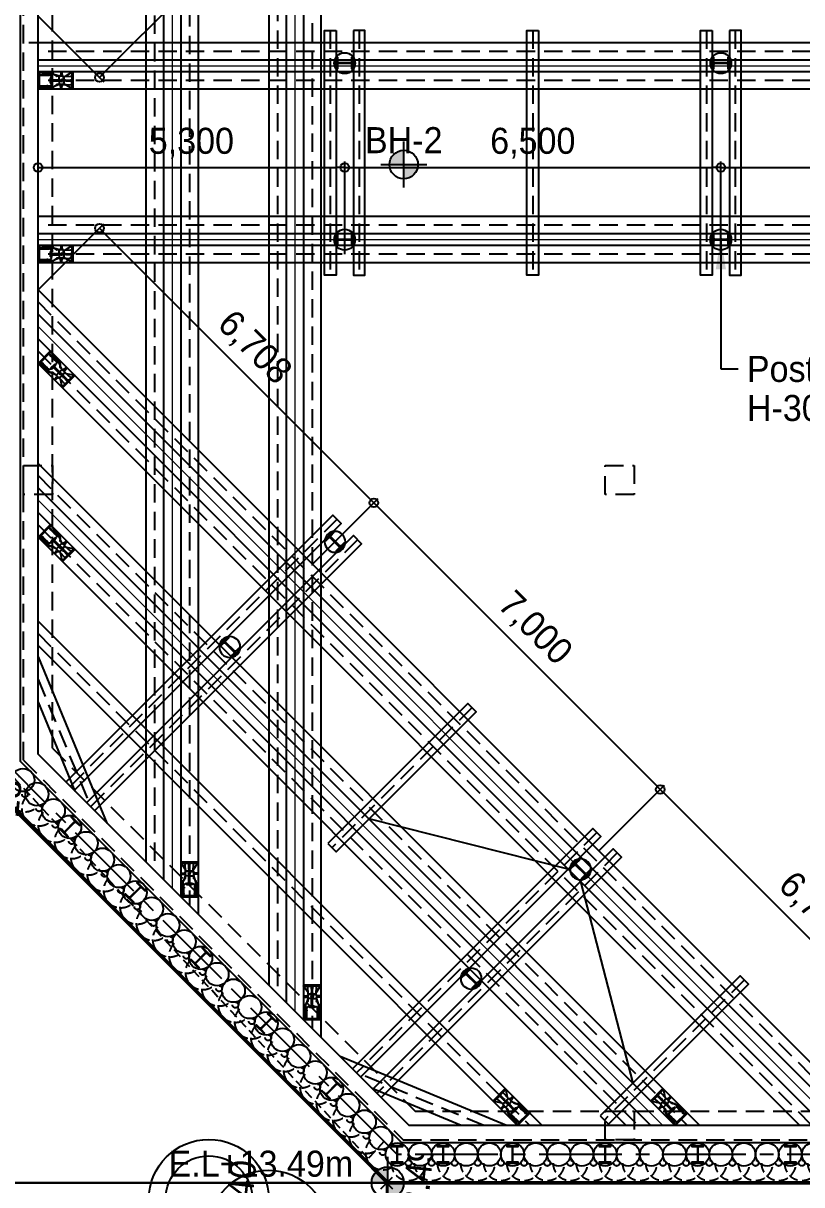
# Model space of a CAD drawing. Header units: millimetres. Extents: x 1073475 to 2890243, y -1340830 to -367733.
# Drawn here: x 1748768 to 1762223, y -431372 to -411310 of the extents above; entities that cross this region are included whole.
import ezdxf
from ezdxf.enums import TextEntityAlignment as Align
from ezdxf.xclip import XClip

# ---------------------------------------------------------------- set-up
doc = ezdxf.new("R2010")
doc.units = ezdxf.units.MM
doc.header["$LTSCALE"] = 50
doc.header["$XCLIPFRAME"] = 2
doc.header["$PDMODE"] = 3
doc.header["$PDSIZE"] = 100
for name, pattern in [('CENTER2', [28.575, 19.05, -3.175, 3.175, -3.175]), ('HIDDEN', [9.525, 6.35, -3.175]), ('HIDDEN2', [4.7625, 3.175, -1.5875]), ('PHANTOM', [63.5, 31.75, -6.35, 6.35, -6.35, 6.35, -6.35])]:
    doc.linetypes.add(name, pattern=pattern)
doc.layers.get('Defpoints').update_dxf_attribs({"color": 151})
doc.layers.add('_0', color=7, linetype='Continuous', lineweight=0)
for name, color, linetype in [('ANGLE', 1, 'Continuous'), ('C-DIM', 7, 'Continuous'), ('CEN', 1, 'CENTER2'), ('CIP', 1, 'Continuous'), ('FIN', 5, 'Continuous'), ('H-BEAM', 5, 'Continuous'), ('H-BEAM-상부', 173, 'Continuous'), ('HPILE-300x200', 3, 'Continuous'), ('POST PILE', 6, 'Continuous'), ('SGR', 8, 'Continuous'), ('ST-CEN', 1, 'HIDDEN'), ('ST-CEN(상부 H-BEAM)', 1, 'HIDDEN'), ('ST-CEN(하부 H-BEAM)', 1, 'HIDDEN'), ('STRUT', 3, 'Continuous'), ('WALE-1', 3, 'Continuous'), ('가시설', 4, 'HIDDEN2'), ('건축', 233, 'HIDDEN'), ('단면', 4, 'Continuous'), ('대지경계선', 6, 'PHANTOM'), ('맨홀', 1, 'Continuous'), ('보도', 7, 'Continuous'), ('연속지적도', 32, 'Continuous'), ('유압JACK', 2, 'Continuous'), ('주상도', 7, 'Continuous'), ('측량점_높이', 8, 'Continuous'), ('측량점_심볼', 7, 'Continuous'), ('통신맨홀', 1, 'Continuous'), ('현황레벨', 7, 'Continuous')]:
    doc.layers.add(name, color=color, linetype=linetype)
doc.styles.add('굴림체', font='')
doc.styles.add('돋움', font='')
doc.styles.get('굴림체').set_extended_font_data('Dotum')
doc.styles.get('돋움').set_extended_font_data('Dotum')
doc.dimstyles.new('SAM-200-지시선', dxfattribs={"dimscale": 0.1, "dimtxt": 300, "dimasz": 360, "dimexe": 70, "dimexo": 0, "dimgap": 100, "dimtad": 1, "dimdec": 0, "dimzin": 0, "dimdsep": 46, "dimlunit": 6, "dimtxsty": '돋움', "dimcen": 100, "dimclrd": 1, "dimclre": 1, "dimclrt": 256, "dimadec": 0, "dimazin": 0, "dimtfac": 1, "dimtdec": 0, "dimtix": 1, "dimtmove": 2, "dimatfit": 3, "dimfxl": 70, "dimtolj": 1, "dimtzin": 0, "dimlwd": -1, "dimlwe": -1, "dimarcsym": 0})
doc.dimstyles.new('SAM-300', dxfattribs={"dimscale": 1.5, "dimtxt": 300, "dimasz": 100, "dimexe": 70, "dimexo": 0, "dimgap": 100, "dimtad": 1, "dimdec": 0, "dimzin": 0, "dimdsep": 46, "dimlunit": 6, "dimtxsty": '돋움', "dimblk": 'ORIGIN', "dimcen": 100, "dimclrd": 1, "dimclre": 1, "dimclrt": 7, "dimadec": 0, "dimazin": 0, "dimtfac": 1, "dimtdec": 0, "dimtix": 1, "dimtmove": 2, "dimatfit": 3, "dimfxl": 70, "dimtolj": 1, "dimtzin": 0, "dimlwd": -1, "dimlwe": -1, "dimarcsym": 0})

# ---------------------------------------------------------------- blocks, each defined once
blk = doc.blocks.new('A$405090834614')
at = {"layer": '가시설', "color": 251}
for p, q in [((132374, 145857), (138369, 152762)), ((138369, 152762), (140599, 150897)), ((140599, 150897), (134797, 144051)), ((134797, 144051), (132374, 145857))]:
    blk.add_line(p, q, dxfattribs=at)
at = {"layer": '맨홀', "color": 251}
for radius in [1036, 750]:
    blk.add_circle((131380, 148521), radius, dxfattribs=at)
at = {"layer": '보도', "color": 251}
for p, q in [((138309, 153245), (131984, 145496)), ((131984, 145496), (131984, 145496)), ((131984, 145496), (133055, 135292))]:
    blk.add_line(p, q, dxfattribs=at)
at = {"layer": '연속지적도', "color": 251}
for p, q in [((128018, 182925), (131988, 145494)), ((131988, 145494), (128018, 182925)), ((131988, 145494), (138278, 153274)), ((138278, 153274), (131988, 145494)), ((92708, 141325), (131988, 145494)), ((131988, 145494), (92708, 141325)), ((131988, 145494), (134628, 120624)), ((134628, 120624), (131988, 145494))]:
    blk.add_line(p, q, dxfattribs=at)
at = {"layer": '측량점_심볼', "color": 251}
for p in [(148337, 150260), (131984, 145496), (141444, 143892)]:
    blk.add_point(p, dxfattribs=at)
at = {"layer": '통신맨홀', "color": 251}
blk.add_circle((130959, 147442), 1036, dxfattribs=at)
at = {"layer": '측량점_높이', "color": 251, "style": '굴림체'}
for s, p in [('13.41', (138309, 152945)), ('13.58', (148337, 149960)), ('13.40', (131380, 148221)), ('13.49', (131984, 145196)), ('13.73', (141444, 143592))]:
    blk.add_text(s, height=450, dxfattribs=at).set_placement(p, align=Align.TOP_CENTER)
blk = doc.blocks.new('20240926 평면')
at = {"layer": '건축'}
for p, q in [((-5159, -27541), (-5159, -5159)), ((-4659, -27334), (-4659, -5366)), ((-4659, -27334), (1607, -33600)), ((-5159, -27541), (1400, -34100)), ((1607, -33600), (24941, -33600)), ((1400, -34100), (25441, -34100))]:
    blk.add_line(p, q, dxfattribs=at)
at = {"layer": '건축', "color": 255}
blk.add_lwpolyline([(26141, -34840), (1135, -34840), (-5936, -27769), (-5936, -4908), (-280, 749), (26141, 749)], close=True, dxfattribs=at)
at = {"layer": '건축'}
for points in [[(-4659, -22950), (-5159, -22950), (-5159, -22450), (-4659, -22450)], [(5391, -22950), (4891, -22950), (4891, -22450), (5391, -22450)], [(5391, -34100), (4891, -34100), (4891, -33600), (5391, -33600)]]:
    blk.add_lwpolyline(points, close=True, dxfattribs=at)
blk = doc.blocks.new('A$C1D3235D9')
at = {"layer": 'SGR', "linetype": 'HIDDEN2'}
blk.add_circle((0, 0), 50, dxfattribs=at)
blk.add_arc((0, 0), 300, 0, 180, dxfattribs=at)
blk = doc.blocks.new('h-200')
at = {"layer": 'HPILE-300x200'}
blk.add_line((0, -150), (0, 150), dxfattribs=at)
blk.add_lwpolyline([(-100, 150), (-100, 136), (-24.5, 136, -0.4142136), (-4.5, 116), (-4.5, -116, -0.4142136), (-24.5, -136), (-100, -136), (-100, -150), (100, -150), (100, -136), (24.5, -136, -0.4142136), (4.5, -116), (4.5, 116, -0.4142136), (24.5, 136), (100, 136), (100, 150)], format="xyb", close=True, dxfattribs=at)
blk = doc.blocks.new('CIP')
at = {"layer": 'CIP'}
for centre in [(0, 0), (400, 0), (800, 0), (1200, 0)]:
    blk.add_circle(centre, 200, dxfattribs=at)
at = {"layer": 'HPILE-300x200'}
blk.add_blockref('h-200', (1200, 0), dxfattribs=at)
at = {"layer": 'SGR', "linetype": 'HIDDEN2'}
for p in [(-200, 150), (200, 150), (600, 150), (1000, 150)]:
    blk.add_blockref('A$C1D3235D9', p, dxfattribs=at)
blk = doc.blocks.new('_Origin')
at = {"color": 0, "linetype": 'ByBlock', "lineweight": -2}
blk.add_line((0, 0), (-1, 0), dxfattribs=at)
blk.add_circle((0, 0), 0.5, dxfattribs=at)
blk = doc.blocks.new('*D77')
at = {"layer": 'C-DIM', "color": 1, "ltscale": 0.2, "transparency": 16777216}
for p, q in [((1742867, -429800), (1741732, -430935)), ((1748405, -437460), (1741912, -430967)), ((1749572, -436505), (1748437, -437640))]:
    blk.add_line(p, q, dxfattribs=at)
at = {"layer": 'Defpoints', "color": 0, "ltscale": 0.2, "transparency": 16777216}
for p in [(1742867, -429800), (1741806, -430861), (1749572, -436505)]:
    blk.add_point(p, dxfattribs=at)
at = {"layer": 'C-DIM', "color": 1, "ltscale": 0.2, "transparency": 16777216, "xscale": 150, "yscale": 150, "zscale": 150}
for p, rotation in [((1741806, -430861), 134.9999999999435), ((1748511, -437566), 314.9999999999436)]:
    blk.add_blockref('_Origin', p, dxfattribs=dict(at, rotation=rotation))
at = {"layer": 'C-DIM', "color": 7, "ltscale": 0.2, "transparency": 16777216, "insert": (1745455, -433917), "char_height": 450, "attachment_point": 5, "rotation": 315, "style": '돋움'}
blk.add_mtext('\\A1;9,482', dxfattribs=at)
blk = doc.blocks.new('*D85')
at = {"layer": 'C-DIM', "color": 1, "ltscale": 0.2, "transparency": 16777216}
for p, q in [((1744976, -429788), (1743841, -430923)), ((1749466, -436399), (1744021, -430954)), ((1750632, -435444), (1749498, -436579))]:
    blk.add_line(p, q, dxfattribs=at)
at = {"layer": 'Defpoints', "color": 0, "ltscale": 0.2, "transparency": 16777216}
for p in [(1744976, -429788), (1743915, -430848), (1750632, -435444)]:
    blk.add_point(p, dxfattribs=at)
at = {"layer": 'C-DIM', "color": 1, "ltscale": 0.2, "transparency": 16777216, "xscale": 150, "yscale": 150, "zscale": 150}
for p, rotation in [((1743915, -430848), 134.9999999999435), ((1749572, -436505), 314.9999999999436)]:
    blk.add_blockref('_Origin', p, dxfattribs=dict(at, rotation=rotation))
at = {"layer": 'C-DIM', "color": 7, "ltscale": 0.2, "transparency": 16777216, "insert": (1747053, -433367), "char_height": 450, "attachment_point": 5, "rotation": 315, "style": '돋움'}
blk.add_mtext('\\A1;5@1600=8,000', dxfattribs=at)
blk = doc.blocks.new('A$C5B0247DC')
at = {"layer": '현황레벨'}
h = blk.add_hatch(color=256, dxfattribs=at)
h.paths.add_polyline_path([(0, 110.9, 0.414214), (-110.9, 0), (0, 0)])
h.paths.add_polyline_path([(0, 0), (0, -110.9, 0.414214), (110.9, 0)])
for p, q in [((0, -178.5), (0, 178.5)), ((-178.5, 0), (178.5, 0))]:
    blk.add_line(p, q, dxfattribs=at)
blk.add_circle((0, 0), 110.9, dxfattribs=at)
blk = doc.blocks.new('*D130')
at = {"layer": 'C-DIM', "color": 1, "ltscale": 0.2, "transparency": 16777216}
for p, q in [((1747450, -430141), (1746316, -431276)), ((1748405, -433217), (1746496, -431308)), ((1749572, -432262), (1748437, -433397))]:
    blk.add_line(p, q, dxfattribs=at)
at = {"layer": 'Defpoints', "color": 0, "ltscale": 0.2, "transparency": 16777216}
for p in [(1747450, -430141), (1746390, -431202), (1749572, -432262)]:
    blk.add_point(p, dxfattribs=at)
at = {"layer": 'C-DIM', "color": 1, "ltscale": 0.2, "transparency": 16777216, "xscale": 150, "yscale": 150, "zscale": 150}
for p, rotation in [((1746390, -431202), 134.9999999999435), ((1748511, -433323), 314.9999999999436)]:
    blk.add_blockref('_Origin', p, dxfattribs=dict(at, rotation=rotation))
at = {"layer": 'C-DIM', "color": 7, "ltscale": 0.2, "transparency": 16777216, "insert": (1747747, -431966), "char_height": 450, "attachment_point": 5, "rotation": 315, "style": '돋움'}
blk.add_mtext('\\A1;3,000', dxfattribs=at)
blk = doc.blocks.new('*D155')
at = {"layer": 'C-DIM', "color": 1, "ltscale": 0.2, "transparency": 16777216}
for p, q in [((1749024, -415912), (1750159, -414777)), ((1750190, -414957), (1754722, -419488)), ((1753767, -420655), (1754902, -419520))]:
    blk.add_line(p, q, dxfattribs=at)
at = {"layer": 'Defpoints', "color": 0, "ltscale": 0.2, "transparency": 16777216}
for p in [(1749024, -415912), (1754828, -419595), (1753767, -420655)]:
    blk.add_point(p, dxfattribs=at)
at = {"layer": 'C-DIM', "color": 1, "ltscale": 0.2, "transparency": 16777216, "xscale": 150, "yscale": 150, "zscale": 150}
for p, rotation in [((1750084, -414851), 135.0000000024513), ((1754828, -419595), 315.0000000024513)]:
    blk.add_blockref('_Origin', p, dxfattribs=dict(at, rotation=rotation))
at = {"layer": 'C-DIM', "color": 7, "ltscale": 0.2, "transparency": 16777216, "insert": (1752752, -416927), "char_height": 450, "attachment_point": 5, "rotation": 315, "style": '돋움'}
blk.add_mtext('\\A1;6,708', dxfattribs=at)
blk = doc.blocks.new('*D156')
at = {"layer": 'C-DIM', "color": 1, "ltscale": 0.2, "transparency": 16777216}
for p, q in [((1753767, -420655), (1754902, -419520)), ((1754934, -419701), (1759671, -424438)), ((1758717, -425605), (1759852, -424470))]:
    blk.add_line(p, q, dxfattribs=at)
at = {"layer": 'Defpoints', "color": 0, "ltscale": 0.2, "transparency": 16777216}
for p in [(1753767, -420655), (1759777, -424544), (1758717, -425605)]:
    blk.add_point(p, dxfattribs=at)
at = {"layer": 'C-DIM', "color": 1, "ltscale": 0.2, "transparency": 16777216, "xscale": 150, "yscale": 150, "zscale": 150}
for p, rotation in [((1754828, -419595), 135.0000000024513), ((1759777, -424544), 315.0000000024513)]:
    blk.add_blockref('_Origin', p, dxfattribs=dict(at, rotation=rotation))
at = {"layer": 'C-DIM', "color": 7, "ltscale": 0.2, "transparency": 16777216, "insert": (1757599, -421773), "char_height": 450, "attachment_point": 5, "rotation": 315, "style": '돋움'}
blk.add_mtext('\\A1;7,000', dxfattribs=at)
blk = doc.blocks.new('*D157')
at = {"layer": 'C-DIM', "color": 1, "ltscale": 0.2, "transparency": 16777216}
for p, q in [((1758717, -425605), (1759852, -424470)), ((1759883, -424650), (1764415, -429182)), ((1763460, -430348), (1764595, -429213))]:
    blk.add_line(p, q, dxfattribs=at)
at = {"layer": 'Defpoints', "color": 0, "ltscale": 0.2, "transparency": 16777216}
for p in [(1758717, -425605), (1764521, -429288), (1763460, -430348)]:
    blk.add_point(p, dxfattribs=at)
at = {"layer": 'C-DIM', "color": 1, "ltscale": 0.2, "transparency": 16777216, "xscale": 150, "yscale": 150, "zscale": 150}
for p, rotation in [((1759777, -424544), 135.0000000024513), ((1764521, -429288), 315.0000000024513)]:
    blk.add_blockref('_Origin', p, dxfattribs=dict(at, rotation=rotation))
at = {"layer": 'C-DIM', "color": 7, "ltscale": 0.2, "transparency": 16777216, "insert": (1762445, -426620), "char_height": 450, "attachment_point": 5, "rotation": 315, "style": '돋움'}
blk.add_mtext('\\A1;6,708', dxfattribs=at)
blk = doc.blocks.new('*D159')
at = {"layer": 'C-DIM', "color": 1, "ltscale": 0.2, "transparency": 16777216}
for p, q in [((1753767, -406441), (1754902, -407576)), ((1750190, -412139), (1754722, -407608)), ((1749024, -411185), (1750159, -412320))]:
    blk.add_line(p, q, dxfattribs=at)
at = {"layer": 'Defpoints', "color": 0, "ltscale": 0.2, "transparency": 16777216}
for p in [(1753767, -406441), (1754828, -407502), (1749024, -411185)]:
    blk.add_point(p, dxfattribs=at)
at = {"layer": 'C-DIM', "color": 1, "ltscale": 0.2, "transparency": 16777216, "xscale": 150, "yscale": 150, "zscale": 150}
for p, rotation in [((1754828, -407502), 44.99999999754883), ((1750084, -412245), 224.9999999975488)]:
    blk.add_blockref('_Origin', p, dxfattribs=dict(at, rotation=rotation))
at = {"layer": 'C-DIM', "color": 7, "ltscale": 0.2, "transparency": 16777216, "insert": (1752160, -409578), "char_height": 450, "attachment_point": 5, "rotation": 45, "style": '돋움'}
blk.add_mtext('\\A1;6,708', dxfattribs=at)
blk = doc.blocks.new('A$C26452653')
at = {"layer": '유압JACK'}
for p, q in [((0, 600), (0, 587)), ((0, 600), (300, 600)), ((300, 600), (0, 600)), ((5, 582), (62, 582)), ((5, 582), (150, 582)), ((5, 582), (125, 582)), ((9, 582), (82, 471)), ((17, 413), (64, 417)), ((83, 450), (77, 568)), ((77, 434), (77, 432)), ((77, 432), (77, 372)), ((150, 438), (81, 438)), ((150, 444), (89, 444)), ((95, 444), (95, 438)), ((95, 444), (205, 444)), ((95, 438), (205, 438)), ((98, 444), (98, 438)), ((295, 582), (139, 582)), ((142, 479), (140, 567)), ((150, 444), (211, 444)), ((150, 438), (218, 438)), ((158, 479), (160, 567)), ((295, 582), (175, 582)), ((202, 444), (202, 438)), ((205, 444), (205, 438)), ((217, 450), (223, 568)), ((291, 582), (218, 471)), ((222, 434), (222, 432)), ((222, 432), (222, 372)), ((282, 413), (236, 417)), ((295, 582), (238, 582)), ((300, 600), (300, 587)), ((0, 13), (26, 234)), ((17, 393), (64, 389)), ((40, 33), (40, 244)), ((77, 363), (54, 296)), ((70, 311), (57, 299)), ((77, 374), (77, 372)), ((77, 373), (77, 372)), ((133, 368), (77, 368)), ((77, 368), (77, 327)), ((150, 368), (81, 368)), ((92, 226), (92, 221)), ((92, 226), (207, 226)), ((92, 221), (207, 221)), ((98, 234), (98, 226)), ((98, 226), (197, 226)), ((101, 235), (101, 226)), ((102, 226), (102, 221)), ((103, 226), (103, 221)), ((103, 221), (195, 221)), ((103, 218), (103, 213)), ((103, 218), (195, 218)), ((103, 213), (197, 213)), ((105, 221), (105, 218)), ((133, 368), (222, 368)), ((141, 247), (141, 360)), ((141, 341), (159, 341)), ((141, 259), (159, 259)), ((150, 368), (218, 368)), ((159, 247), (159, 360)), ((195, 221), (197, 221)), ((195, 221), (195, 218)), ((195, 218), (197, 218)), ((197, 226), (197, 221)), ((197, 226), (197, 221)), ((197, 226), (197, 221)), ((197, 226), (202, 226)), ((197, 218), (197, 213)), ((199, 235), (199, 226)), ((202, 234), (202, 226)), ((207, 226), (207, 221)), ((222, 374), (222, 372)), ((222, 373), (222, 372)), ((222, 368), (222, 327)), ((222, 363), (246, 296)), ((230, 311), (243, 299)), ((282, 393), (236, 389)), ((260, 33), (260, 244)), ((300, 13), (274, 234)), ((0, 13), (0, 0)), ((0, 0), (300, 0)), ((5, 18), (25, 18)), ((56, 21), (56, 199)), ((56, 168), (60, 168)), ((56, 153), (60, 153)), ((56, 63), (60, 63)), ((56, 48), (60, 48)), ((59, 18), (241, 18)), ((60, 168), (60, 153)), ((60, 48), (60, 63)), ((240, 168), (240, 153)), ((244, 168), (240, 168)), ((244, 153), (240, 153)), ((244, 63), (240, 63)), ((240, 48), (240, 63)), ((244, 48), (240, 48)), ((244, 21), (244, 199)), ((295, 18), (275, 18)), ((300, 13), (300, 0))]:
    blk.add_line(p, q, dxfattribs=at)
for centre, radius, start, end in [((5, 587), 5, 180, 270), ((17, 403), 10, 90, 270), ((62, 567), 15, 3, 90), ((62, 432), 15, 274.7636, 0), ((81, 434), 4, 90, 180), ((89, 450), 6, 183, 270), ((125, 567), 15, 1.2674, 90), ((132, 479), 10, 270, 1.2674), ((150, 403), 15, 90, 270), ((150, 403), 10, 90, 270), ((150, 403), 15, 270, 90), ((150, 403), 10, 270, 90), ((168, 479), 10, 178.7326, 270), ((175, 567), 15, 90, 178.7326), ((211, 450), 6, 270, 357), ((218, 434), 4, 0, 90), ((237, 432), 15, 180, 265.2364), ((238, 567), 15, 90, 177), ((282, 403), 10, 270, 90), ((295, 587), 5, 270, 0), ((135, 221), 110, 135, 172.9969), ((150, 236), 110, 135.3602, 180), ((81, 199), 25, 119.7623, 180), ((62, 374), 15, 0, 85.2364), ((150, 79), 164, 90, 119.7623), ((57, 327), 20, 315.3602, 0), ((81, 372), 4, 180, 270), ((133, 360), 7.5, 0, 90), ((136, 247), 5, 274.7518, 0), ((150, 79), 164, 60.2377, 90), ((166, 360), 7.5, 90, 180), ((164, 247), 5, 180, 265.2482), ((218, 372), 4, 270, 0), ((237, 374), 15, 94.7636, 180), ((242, 327), 20, 180, 224.6398), ((150, 236), 110, 0, 44.6398), ((219, 199), 25, 0, 60.2377), ((165, 221), 110, 7.0031, 45), ((5, 13), 5, 90, 180), ((25, 33), 15, 270, 0), ((59, 21), 3, 180, 270), ((241, 21), 3, 270, 0), ((275, 33), 15, 180, 270), ((295, 13), 5, 0, 90)]:
    blk.add_arc(centre, radius, start, end, dxfattribs=at)
blk = doc.blocks.new('*D161')
at = {"layer": 'C-DIM', "color": 1, "ltscale": 0.2, "transparency": 16777216}
for p, q in [((1749024, -415301), (1749024, -413696)), ((1754324, -415301), (1754324, -413696)), ((1749174, -413801), (1754174, -413801))]:
    blk.add_line(p, q, dxfattribs=at)
at = {"layer": 'Defpoints', "color": 0, "ltscale": 0.2, "transparency": 16777216}
for p in [(1754324, -413801), (1749024, -415301), (1754324, -415301)]:
    blk.add_point(p, dxfattribs=at)
at = {"layer": 'C-DIM', "color": 1, "ltscale": 0.2, "transparency": 16777216, "xscale": 150, "yscale": 150, "zscale": 150, "rotation": 180}
blk.add_blockref('_Origin', (1749024, -413801), dxfattribs=at)
at = {"layer": 'C-DIM', "color": 1, "ltscale": 0.2, "transparency": 16777216, "xscale": 150, "yscale": 150, "zscale": 150}
blk.add_blockref('_Origin', (1754324, -413801), dxfattribs=at)
at = {"layer": 'C-DIM', "color": 7, "ltscale": 0.2, "transparency": 16777216, "insert": (1751674, -413382), "char_height": 450, "attachment_point": 5, "style": '돋움'}
blk.add_mtext('\\A1;5,300', dxfattribs=at)
blk = doc.blocks.new('*D162')
at = {"layer": 'C-DIM', "color": 1, "ltscale": 0.2, "transparency": 16777216}
for p, q in [((1754324, -415301), (1754324, -413696)), ((1760824, -415301), (1760824, -413696)), ((1754474, -413801), (1760674, -413801))]:
    blk.add_line(p, q, dxfattribs=at)
at = {"layer": 'Defpoints', "color": 0, "ltscale": 0.2, "transparency": 16777216}
for p in [(1760824, -413801), (1754324, -415301), (1760824, -415301)]:
    blk.add_point(p, dxfattribs=at)
at = {"layer": 'C-DIM', "color": 1, "ltscale": 0.2, "transparency": 16777216, "xscale": 150, "yscale": 150, "zscale": 150, "rotation": 180}
blk.add_blockref('_Origin', (1754324, -413801), dxfattribs=at)
at = {"layer": 'C-DIM', "color": 1, "ltscale": 0.2, "transparency": 16777216, "xscale": 150, "yscale": 150, "zscale": 150}
blk.add_blockref('_Origin', (1760824, -413801), dxfattribs=at)
at = {"layer": 'C-DIM', "color": 7, "ltscale": 0.2, "transparency": 16777216, "insert": (1757574, -413382), "char_height": 450, "attachment_point": 5, "style": '돋움'}
blk.add_mtext('\\A1;6,500', dxfattribs=at)
blk = doc.blocks.new('*D163')
at = {"layer": 'C-DIM', "color": 1, "ltscale": 0.2, "transparency": 16777216}
for p, q in [((1760824, -415301), (1760824, -413696)), ((1767324, -415301), (1767324, -413696)), ((1760974, -413801), (1767174, -413801))]:
    blk.add_line(p, q, dxfattribs=at)
at = {"layer": 'Defpoints', "color": 0, "ltscale": 0.2, "transparency": 16777216}
for p in [(1767324, -413801), (1760824, -415301), (1767324, -415301)]:
    blk.add_point(p, dxfattribs=at)
at = {"layer": 'C-DIM', "color": 1, "ltscale": 0.2, "transparency": 16777216, "xscale": 150, "yscale": 150, "zscale": 150, "rotation": 180}
blk.add_blockref('_Origin', (1760824, -413801), dxfattribs=at)
at = {"layer": 'C-DIM', "color": 1, "ltscale": 0.2, "transparency": 16777216, "xscale": 150, "yscale": 150, "zscale": 150}
blk.add_blockref('_Origin', (1767324, -413801), dxfattribs=at)
at = {"layer": 'C-DIM', "color": 7, "ltscale": 0.2, "transparency": 16777216, "insert": (1764074, -413382), "char_height": 450, "attachment_point": 5, "style": '돋움'}
blk.add_mtext('\\A1;6,500', dxfattribs=at)
blk = doc.blocks.new('Post')
at = {"layer": 'POST PILE'}
blk.add_line((0, 150), (0, -150), dxfattribs=at)
blk.add_lwpolyline([(-100, -150), (-100, -125), (-29.5, -125, 0.4142136), (-9.5, -105), (-9.5, 105, 0.4142136), (-29.5, 125), (-100, 125), (-100, 150), (100, 150), (100, 125), (29.5, 125, 0.4142136), (9.5, 105), (9.5, -105, 0.4142136), (29.5, -125), (100, -125), (100, -150)], format="xyb", close=True, dxfattribs=at)
blk.add_circle((0, 0), 180.3, dxfattribs=at)
blk = doc.blocks.new('A$C1400461B')
at = {"layer": '주상도'}
h = blk.add_hatch(color=256, dxfattribs=at)
h.paths.add_polyline_path([(0, 246, 0.414214), (-246, 0), (0, 0)])
h.paths.add_polyline_path([(0, 0), (0, -246, 0.414214), (246, 0)])
for p, q in [((0, -397), (0, 397)), ((-397, 0), (397, 0))]:
    blk.add_line(p, q, dxfattribs=at)
blk.add_circle((0, 0), 246, dxfattribs=at)

msp = doc.modelspace()

# ---------------------------------------------------------------- block references
ref = msp.add_blockref('A$405090834614', (1885814.3, -577934.3), dxfattribs=dict(rotation=83.9464212542183))
XClip(ref).set_block_clipping_path([(104661.0409256864, 187029.200860789), (115795.371209384, 82037.659728932), (199028.6359362481, 90864.5294945205), (187894.3056525505, 195856.0706263776)])

# ---------------------------------------------------------------- next in the draw order: wipeouts: each hides what was drawn before it
at = {"ltscale": 1.5}
msp.add_wipeout([(1753828.7, -396248.3), (1780546.3, -396248.3), (1780546.3, -430848.3), (1755228.7, -430848.3), (1748523.6, -424143.3), (1748523.6, -401553.3)], dxfattribs=at)

# ---------------------------------------------------------------- next in the draw order: linework, layer by layer
at = {"layer": '_0'}
for p, q in [((1753460.9, -397323.2), (1753460.9, -428373.4)), ((1751339.6, -399444.5), (1751339.6, -426252.1)), ((1779996.3, -412048.3), (1749023.6, -412048.3)), ((1779996.3, -415048.3), (1749023.6, -415048.3)), ((1749023.6, -416548.3), (1762823.6, -430348.3)), ((1749023.6, -419548.3), (1759823.6, -430348.3))]:
    msp.add_line(p, q, dxfattribs=at)
at = {"layer": 'ANGLE', "ltscale": 0.2}
for points in [[(1758186.4, -425923.2), (1754741.8, -425054.3)], [(1758398.5, -426135.3), (1759305.5, -429618)]]:
    msp.add_lwpolyline(points, dxfattribs=at)
at = {"layer": 'CEN', "color": 8, "ltscale": 1.5}
msp.add_lwpolyline([(1780546.3, -430848.3), (1755228.7, -430848.3), (1748523.6, -424143.3), (1748523.6, -401553.3), (1753828.7, -396248.3), (1780546.3, -396248.3)], dxfattribs=at)
at = {"layer": 'CIP'}
for centre in [(1748762.5, -424382.1), (1749006.1, -424625.7), (1749289, -424908.6), (1755228.7, -430848.3), (1755626.1, -430847.9), (1756023.6, -430847.9), (1756423.6, -430847.9), (1756823.6, -430847.9)]:
    msp.add_circle(centre, 200, dxfattribs=at)
at = {"layer": 'H-BEAM'}
for points in [[(1754173.6, -411434.4), (1754173.6, -415662.2), (1753973.6, -415662.2), (1753973.6, -411434.4)], [(1754473.6, -411434.4), (1754473.6, -415662.2), (1754673.6, -415662.2), (1754673.6, -411434.4)], [(1760673.6, -411434.4), (1760673.6, -415662.2), (1760473.6, -415662.2), (1760473.6, -411434.4)], [(1760973.6, -411434.4), (1760973.6, -415662.2), (1761173.6, -415662.2), (1761173.6, -411434.4)]]:
    msp.add_lwpolyline(points, close=True, dxfattribs=at)
for points in [[(1749507.3, -424419.9), (1754120.5, -419806.7), (1754261.9, -419948.1), (1749648.8, -424561.3)], [(1750002.3, -424914.8), (1754615.5, -420301.7), (1754474.1, -420160.2), (1749860.9, -424773.4)], [(1754457.1, -429369.6), (1758610.6, -425216), (1758752.1, -425357.5), (1754598.5, -429511)], [(1754952.1, -429864.6), (1759105.6, -425711), (1758964.2, -425569.6), (1754810.6, -429723.2)]]:
    msp.add_lwpolyline(points, dxfattribs=at)
at = {"layer": 'H-BEAM-상부'}
msp.add_lwpolyline([(1757673.6, -411434.4), (1757673.6, -415662.2), (1757473.6, -415662.2), (1757473.6, -411434.4)], close=True, dxfattribs=at)
for points in [[(1754034.7, -425478.6), (1754176.1, -425620), (1756595.4, -423200.8), (1756454, -423059.4), (1754034.7, -425478.6)], [(1758739.8, -430183.7), (1758881.3, -430325.1), (1761300.5, -427905.9), (1761159.1, -427764.5), (1758739.8, -430183.7)]]:
    msp.add_lwpolyline(points, dxfattribs=at)
at = {"layer": 'ST-CEN'}
for p, q in [((1753760.9, -397023.2), (1753760.9, -428673.4)), ((1753160.9, -397623.2), (1753160.9, -428073.4)), ((1751639.6, -399144.5), (1751639.6, -426552.1)), ((1751039.6, -399744.5), (1751039.6, -425952.1)), ((1779996.3, -411798.3), (1749023.6, -411798.3)), ((1779996.3, -412298.3), (1749023.6, -412298.3)), ((1779996.3, -414798.3), (1749023.6, -414798.3)), ((1779996.3, -415298.3), (1749023.6, -415298.3)), ((1749023.6, -416124), (1763247.9, -430348.3)), ((1749023.6, -416972.5), (1762399.4, -430348.3)), ((1749023.6, -419124), (1760247.9, -430348.3)), ((1749023.6, -419972.5), (1759399.4, -430348.3)), ((1749023.6, -421848.3), (1757523.6, -430348.3))]:
    msp.add_line(p, q, dxfattribs=at)
for points in [[(1749023.6, -422643.3), (1749937.8, -424850.4)], [(1756728.7, -430348.3), (1754521.5, -429434.1)]]:
    msp.add_lwpolyline(points, dxfattribs=at)
at = {"layer": 'ST-CEN(상부 H-BEAM)'}
for p, q in [((1757573.6, -411434.4), (1757573.6, -415662.2)), ((1756524.7, -423130.1), (1754105.4, -425549.3)), ((1761229.8, -427835.2), (1758810.5, -430254.4))]:
    msp.add_line(p, q, dxfattribs=at)
at = {"layer": 'ST-CEN(하부 H-BEAM)'}
for p, q in [((1754073.6, -411434.4), (1754073.6, -415662.2)), ((1754573.6, -411434.4), (1754573.6, -415662.2)), ((1760573.6, -411434.4), (1760573.6, -415662.2)), ((1761073.6, -411434.4), (1761073.6, -415662.2)), ((1754191.2, -419877.4), (1749578, -424490.6)), ((1754544.8, -420230.9), (1749931.6, -424844.1)), ((1758681.3, -425286.8), (1754527.8, -429440.3)), ((1759034.9, -425640.3), (1754881.3, -429793.9))]:
    msp.add_line(p, q, dxfattribs=at)
at = {"layer": 'STRUT', "color": 4}
for p, q in [((1753910.9, -396873.2), (1753910.9, -428823.4)), ((1753610.9, -397173.2), (1753610.9, -428523.4)), ((1753310.9, -397473.2), (1753310.9, -428223.4)), ((1753010.9, -397773.2), (1753010.9, -427923.4)), ((1751789.6, -398994.5), (1751789.6, -426702.1)), ((1751489.6, -399294.5), (1751489.6, -426402.1)), ((1751189.6, -399594.5), (1751189.6, -426102.1)), ((1750889.6, -399894.5), (1750889.6, -425802.1))]:
    msp.add_line(p, q, dxfattribs=at)
at = {"layer": 'STRUT'}
for p, q in [((1779996.3, -411648.3), (1749023.6, -411648.3)), ((1779996.3, -411948.3), (1749023.6, -411948.3)), ((1779996.3, -412148.3), (1749023.6, -412148.3)), ((1779996.3, -412448.3), (1749023.6, -412448.3)), ((1779996.3, -414648.3), (1749023.6, -414648.3)), ((1779996.3, -414948.3), (1749023.6, -414948.3)), ((1779996.3, -415148.3), (1749023.6, -415148.3)), ((1779996.3, -415448.3), (1749023.6, -415448.3)), ((1749023.6, -415911.9), (1763460, -430348.3)), ((1749023.6, -416336.2), (1763035.8, -430348.3)), ((1749023.6, -416760.4), (1762611.5, -430348.3)), ((1749023.6, -417184.7), (1762187.2, -430348.3)), ((1749023.6, -418911.9), (1760460, -430348.3)), ((1749023.6, -419336.2), (1760035.8, -430348.3)), ((1749023.6, -419760.4), (1759611.5, -430348.3)), ((1749023.6, -420184.7), (1759187.2, -430348.3)), ((1749023.6, -421636.2), (1757735.8, -430348.3)), ((1749023.6, -422060.4), (1757311.5, -430348.3))]:
    msp.add_line(p, q, dxfattribs=at)
at = {"layer": 'STRUT', "ltscale": 0.2}
for points in [[(1749023.6, -422251.3), (1750215, -425127.5)], [(1749023.6, -423035.2), (1749660.7, -424573.2)], [(1757120.6, -430348.3), (1754244.4, -429156.9)], [(1756336.7, -430348.3), (1754798.7, -429711.2)]]:
    msp.add_lwpolyline(points, dxfattribs=at)
at = {"layer": 'WALE-1'}
for points in [[(1753911.5, -396448.3), (1780296.3, -396448.3), (1780296.3, -430648.3), (1755311.5, -430648.3), (1748723.6, -424060.4), (1748723.6, -401636.2)], [(1754035.8, -396748.3), (1779996.3, -396748.3), (1779996.3, -430348.3), (1755435.8, -430348.3), (1749023.6, -423936.2), (1749023.6, -401760.4)]]:
    msp.add_lwpolyline(points, close=True, dxfattribs=at)
at = {"layer": '단면', "linetype": 'PHANTOM', "ltscale": 0.8}
msp.add_line((1780616.7, -411648.3), (1746539, -411648.3), dxfattribs=at)
at = {"layer": '대지경계선', "const_width": 60}
msp.add_lwpolyline([(1780073.6, -431338.3), (1755066.9, -431338.3), (1747995.8, -424267.2), (1747995.8, -401406.1), (1753652.6, -395749.3), (1780073.6, -395749.3)], dxfattribs=at)

# ---------------------------------------------------------------- next in the draw order: block references
at = {"layer": 'FIN'}
for p, rotation in [((1750420.3, -426040), 135.000000004667), ((1751551.7, -427171.3), 135.000000004667), ((1752683.1, -428302.7), 135.000000004667), ((1753814.4, -429434.1), 135.000000004667), ((1754945.8, -430565.4), 135.000000004667), ((1758423.6, -430848.3), 180.0000000000001), ((1760023.6, -430848.3), 180.0000000000001), ((1761623.6, -430848.3), 180.0000000000001), ((1763223.6, -430848.3), 180.0000000000001)]:
    msp.add_blockref('CIP', p, dxfattribs=dict(at, rotation=rotation))
at = {"layer": 'HPILE-300x200', "rotation": 180.0000000000002}
for p in [(1755228.7, -430847.9), (1756023.6, -430847.9)]:
    msp.add_blockref('h-200', p, dxfattribs=at)
at = {"layer": 'POST PILE', "rotation": 270}
for p in [(1754323.6, -411998.3), (1760823.6, -411998.3), (1754323.6, -415048.3), (1760823.6, -415048.3)]:
    msp.add_blockref('Post', p, dxfattribs=at)
at = {"layer": 'POST PILE', "xscale": -1, "rotation": 225.0000000000034}
for p in [(1754155.9, -420266.3), (1752337.7, -422084.5), (1758398.5, -425923.2), (1756509.6, -427812.1)]:
    msp.add_blockref('Post', p, dxfattribs=at)
at = {"layer": 'SGR', "linetype": 'HIDDEN2'}
for p, rotation in [((1748797.9, -424629.6), 135.000000004667), ((1749041.5, -424873.2), 135.000000004667), ((1749324.3, -425156.1), 135.000000004667), ((1755426.1, -430998.3), 180.0000000000002), ((1755826.1, -430997.9), 180.0000000000002), ((1756223.6, -430997.9), 180.0000000000002), ((1756623.6, -430997.9), 180.0000000000002), ((1757023.6, -430997.9), 180.0000000000002)]:
    msp.add_blockref('A$C1D3235D9', p, dxfattribs=dict(at, rotation=rotation))
at = {"layer": '건축', "rotation": 359.9999999965022}
msp.add_blockref('20240926 평면', (1753932.2, -396498.3), dxfattribs=at)
at = {"layer": '유압JACK', "rotation": 270.0000000000138}
for p in [(1749023.6, -412148.3), (1749023.6, -415148.3)]:
    msp.add_blockref('A$C26452653', p, dxfattribs=at)
at = {"layer": '유압JACK', "xscale": -1}
for p, rotation in [((1749023.6, -417184.7), 225.0000000005915), ((1749023.6, -420184.7), 225.0000000005915), ((1751789.6, -426402.1), 359.9999999999862), ((1753910.9, -428523.4), 359.9999999999862), ((1757523.6, -430136.2), 45.00000000059153), ((1760247.9, -430136.2), 45.00000000059153)]:
    msp.add_blockref('A$C26452653', p, dxfattribs=dict(at, rotation=rotation))
at = {"layer": '주상도'}
msp.add_blockref('A$C1400461B', (1755344, -413750.4), dxfattribs=at)
at = {"layer": '현황레벨', "xscale": 2.499999999941792, "yscale": 2.499999999941792, "zscale": 2.499999999941792}
msp.add_blockref('A$C5B0247DC', (1755066.9, -431338.3), dxfattribs=at)

# ---------------------------------------------------------------- next in the draw order: texts
at = {"layer": 'C-DIM', "color": 7, "style": '돋움'}
for s, p in [('Post Pile', (1761273.6, -417280.2)), ('H-300x200x9x14', (1761273.6, -417955.2))]:
    msp.add_text(s, height=450, dxfattribs=at).set_placement(p, align=Align.MIDDLE_LEFT)
at = {"layer": '주상도', "style": '돋움'}
msp.add_text('BH-2', height=450, dxfattribs=at).set_placement((1755344, -413329.2), align=Align.MIDDLE_CENTER)
at = {"layer": '현황레벨', "style": '돋움'}
msp.add_text('E.L+13.49m', height=450, dxfattribs=at).set_placement((1754470.6, -431008.3), align=Align.MIDDLE_RIGHT)

# ---------------------------------------------------------------- next in the draw order: dimensions: what is measured, and where the dimension line sits
at = {"layer": 'C-DIM', "ltscale": 0.2}
for base, p1, p2, angle, picture, middle in [((1754827.6, -407502), (1749023.6, -411184.7), (1753767, -406441.4), 45, '*D159', (1752159.9, -409577.6)), ((1754827.6, -419594.6), (1749023.6, -415911.9), (1753767, -420655.2), 315, '*D155', (1752752, -416926.9)), ((1759777.4, -424544.3), (1753767, -420655.2), (1758716.7, -425605), 315, '*D156', (1757598.5, -421773.4)), ((1764520.7, -429287.6), (1758716.7, -425605), (1763460, -430348.3), 315, '*D157', (1762445.1, -426619.9)), ((1741806.1, -430860.8), (1749571.8, -436505.1), (1742866.8, -429800.1), 135, '*D77', (1745454.7, -433917.2)), ((1746389.8, -431201.8), (1749571.8, -432262.5), (1747450.5, -430141.2), 135, '*D130', (1747746.5, -431966.5))]:
    dim = msp.add_linear_dim(base=base, p1=p1, p2=p2, angle=angle, dimstyle='SAM-300', dxfattribs=at)
    dim.commit()
    dim.dimension.update_dxf_attribs({"geometry": picture, "text_midpoint": middle})
for base, p1, p2, picture, middle in [((1754323.6, -413800.9), (1749023.6, -415300.9), (1754323.6, -415300.9), '*D161', (1751673.6, -413382.2)), ((1760823.6, -413800.9), (1754323.6, -415300.9), (1760823.6, -415300.9), '*D162', (1757573.6, -413382.2)), ((1767323.6, -413800.9), (1760823.6, -415300.9), (1767323.6, -415300.9), '*D163', (1764073.6, -413382.2))]:
    dim = msp.add_linear_dim(base=base, p1=p1, p2=p2, dimstyle='SAM-300', dxfattribs=at)
    dim.commit()
    dim.dimension.update_dxf_attribs({"geometry": picture, "text_midpoint": middle})
dim = msp.add_linear_dim(base=(1743914.9, -430848.3), p1=(1750632.5, -435444.5), p2=(1744975.6, -429787.6), angle=135, text='5@1600=<>', dimstyle='SAM-300', dxfattribs=at)
dim.commit()
dim.dimension.update_dxf_attribs({"geometry": '*D85', "text_midpoint": (1747053, -433367.1)})

# ---------------------------------------------------------------- next in the draw order: leaders
at = {"layer": 'C-DIM'}
msp.add_leader([(1760823.6, -415021.7), (1760823.6, -417280.2), (1761123.6, -417280.2)], dimstyle='SAM-200-지시선', override={"dimscale": 1.5}, dxfattribs=at)

doc.saveas('drawing.dxf')
